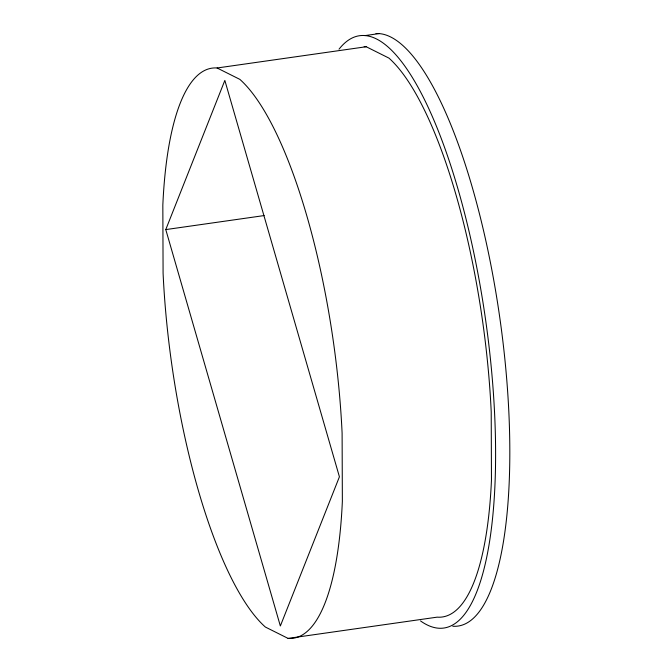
<?xml version="1.0" encoding="UTF-8"?>
<svg xmlns="http://www.w3.org/2000/svg" width="672" height="672" viewBox="0 0 672 672"><rect width="100%" height="100%" fill="white"/><g stroke="black" fill="none" stroke-linecap="round" stroke-linejoin="round"><path stroke-width="1.01" d="M165.774 229.589L224.843 80.405L339.419 476.801L280.35 625.985L165.774 229.589L264.146 215.569M364.829 35.624L379.033 33.6M217.106 67.99L366.215 46.738L388.945 58.103A287.927 81.589 81.9 0 1 491.215 411.919L491.467 480.068A287.927 81.589 81.9 0 1 437.195 617.148L288.086 638.4L265.356 627.035A287.927 81.589 81.9 0 1 163.086 273.218L162.834 205.069A287.927 81.589 81.9 0 1 217.106 67.99L239.845 79.363A287.927 81.589 81.9 0 1 342.107 433.171L342.359 501.32A287.927 81.589 81.9 0 1 288.086 638.4M364.165 46.662A287.927 81.589 81.9 0 1 366.215 46.738M339.032 49.19A299.141 84.764 81.9 0 1 485.621 320.006A299.141 84.764 81.9 0 1 420.521 620.92M375.992 33.55A299.141 84.764 81.9 0 1 501.64 331.296A299.141 84.764 81.9 0 1 452.777 626.228"/></g></svg>
